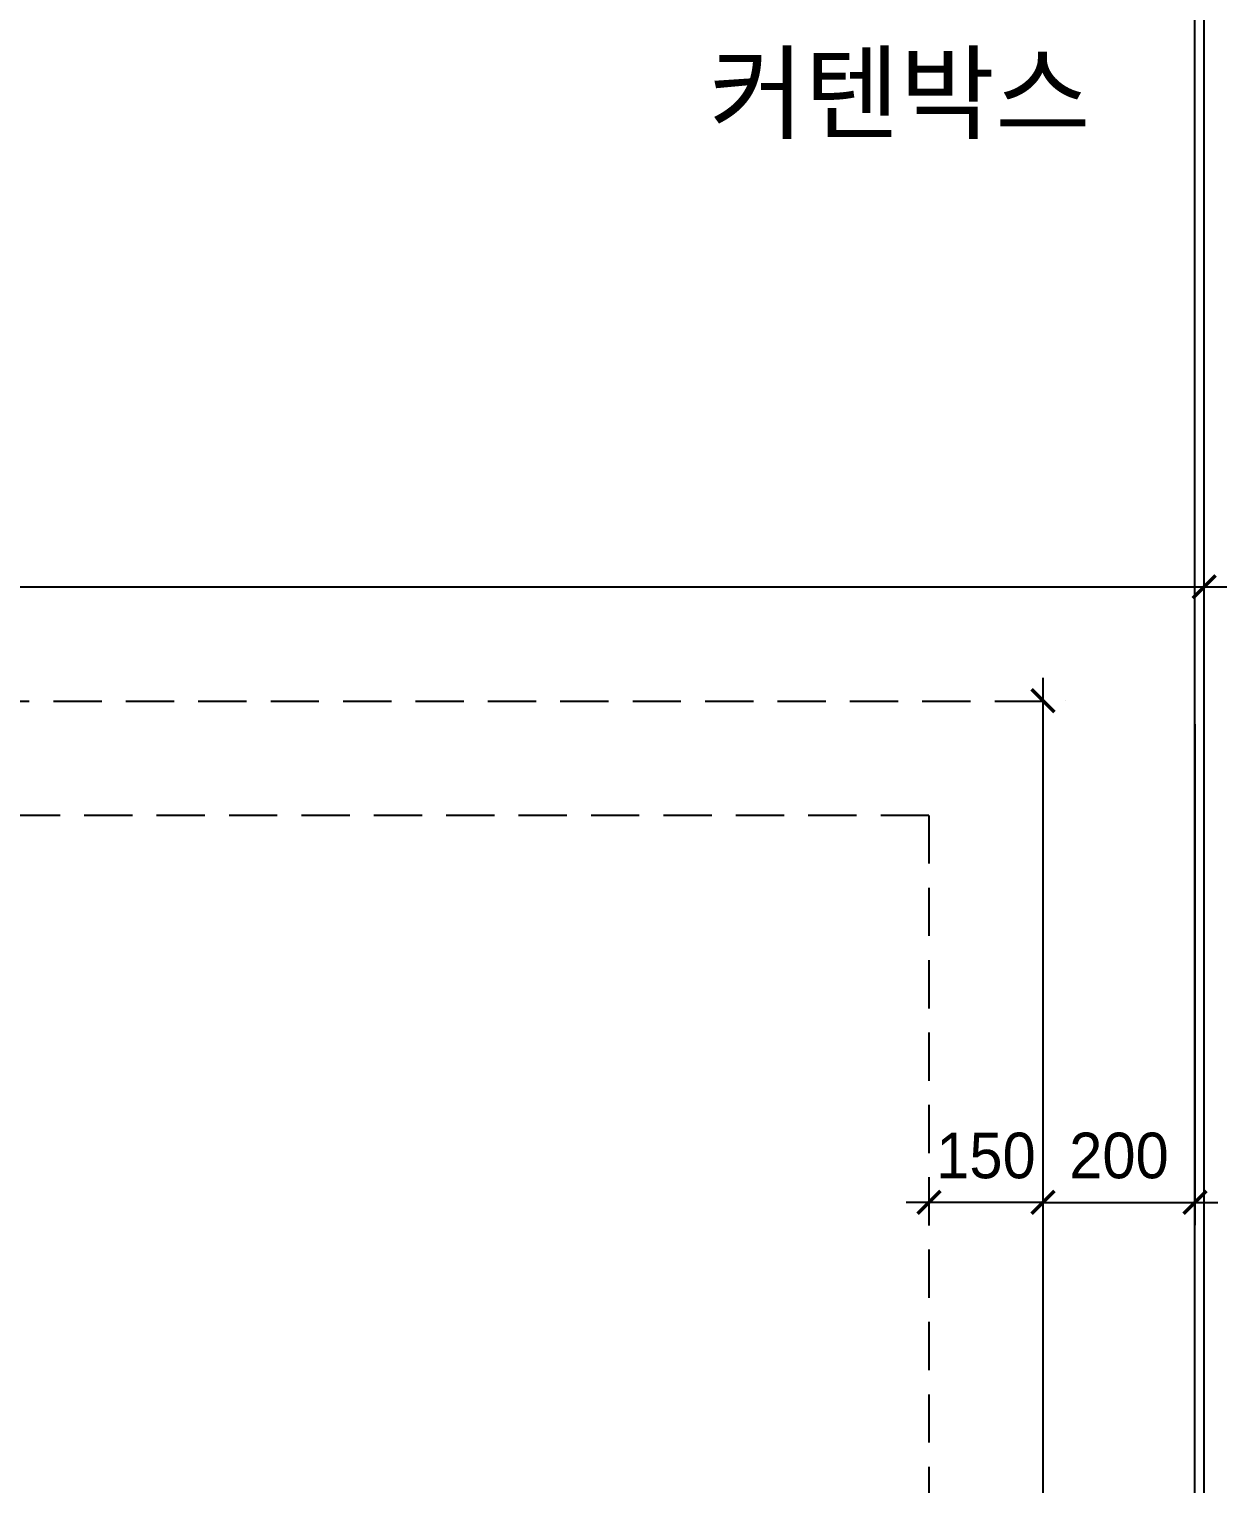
# Model space of a CAD drawing. Header units: millimetres. Extents: x -551172 to 232469, y -3435 to 261611.
# Drawn here: x 35856 to 37431, y 110029 to 111944 of the extents above; entities that cross this region are included whole.
import ezdxf

# ---------------------------------------------------------------- set-up
doc = ezdxf.new("R2010")
doc.units = ezdxf.units.MM
doc.header["$LTSCALE"] = 10
doc.header["$PDMODE"] = 3
doc.linetypes.add('HIDDEN', pattern=[9.525, 6.35, -3.175])
doc.layers.get('DEFPOINTS').update_dxf_attribs({"color": 248})
for name, color, linetype in [('06-FUR', 6, 'Continuous'), ('C-HAT', 251, 'Continuous'), ('F-FIN', 5, 'Continuous'), ('F-PAT', 250, 'Continuous'), ('도면층2', 2, 'Continuous')]:
    doc.layers.add(name, color=color, linetype=linetype)
doc.styles.add('HY 울릉도 L', font='')
doc.styles.add('코레일둥고', font='Korail_Round_Gothic_Medium.ttf')
doc.styles.get('HY 울릉도 L').set_extended_font_data('HY울릉도L')
doc.dimstyles.new('30', dxfattribs={"dimscale": 30, "dimtxt": 2, "dimasz": 1, "dimexe": 1, "dimexo": 1, "dimgap": 1, "dimtad": 1, "dimdec": 0, "dimrnd": 0.05, "dimdsep": 46, "dimlunit": 6, "dimtxsty": 'HY 울릉도 L', "dimblk": 'ARCHTICK', "dimcen": 2.5, "dimdle": 1, "dimclrd": 133, "dimclre": 133, "dimclrt": 30, "dimadec": 0, "dimazin": 0, "dimtfac": 1, "dimtdec": 0, "dimtix": 1, "dimtmove": 2, "dimatfit": 3, "dimldrblk": 'ARCHTICK', "dimfxl": 1, "dimlwd": -1, "dimlwe": -1, "dimarcsym": 0})

# ---------------------------------------------------------------- blocks, each defined once
blk = doc.blocks.new('_ArchTick')
at = {"color": 0, "linetype": 'ByBlock', "const_width": 0.15}
blk.add_lwpolyline([(-0.5, -0.5), (0.5, 0.5)], dxfattribs=at)
blk = doc.blocks.new('*D1541')
at = {"layer": '06-FUR', "color": 133, "transparency": 16777216}
for p, q in [((37389.4, 111029.3), (37389.4, 110370)), ((37189.4, 110400), (37159.4, 110400)), ((37189.4, 110400), (37389.4, 110400)), ((37389.4, 110400), (37419.4, 110400))]:
    blk.add_line(p, q, dxfattribs=at)
at = {"layer": 'DEFPOINTS', "color": 0, "transparency": 16777216}
for p in [(37389.4, 111059.3), (37189.4, 110400), (37389.4, 110400)]:
    blk.add_point(p, dxfattribs=at)
at = {"layer": '06-FUR', "color": 133, "transparency": 16777216, "xscale": 30, "yscale": 30, "zscale": 30}
blk.add_blockref('_ArchTick', (37189.4, 110400), dxfattribs=at)
at = {"layer": '06-FUR', "color": 133, "transparency": 16777216, "xscale": 30, "yscale": 30, "zscale": 30, "rotation": 180}
blk.add_blockref('_ArchTick', (37389.4, 110400), dxfattribs=at)
at = {"layer": '06-FUR', "color": 30, "transparency": 16777216, "insert": (37289.4, 110461.3), "char_height": 60, "attachment_point": 5, "style": 'HY 울릉도 L'}
blk.add_mtext('200', dxfattribs=at)
blk = doc.blocks.new('*D1525')
at = {"layer": '06-FUR', "color": 133, "transparency": 16777216}
for p, q in [((32601.4, 111089.3), (32601.4, 111240)), ((37401.4, 111089.3), (37401.4, 111240)), ((32571.4, 111210), (37431.4, 111210))]:
    blk.add_line(p, q, dxfattribs=at)
at = {"layer": 'DEFPOINTS', "color": 0, "transparency": 16777216}
for p in [(37401.4, 111210), (32601.4, 111059.3), (37401.4, 111059.3)]:
    blk.add_point(p, dxfattribs=at)
at = {"layer": '06-FUR', "color": 133, "transparency": 16777216, "xscale": 30, "yscale": 30, "zscale": 30, "rotation": 180}
blk.add_blockref('_ArchTick', (32601.4, 111210), dxfattribs=at)
at = {"layer": '06-FUR', "color": 133, "transparency": 16777216, "xscale": 30, "yscale": 30, "zscale": 30}
blk.add_blockref('_ArchTick', (37401.4, 111210), dxfattribs=at)
at = {"layer": '06-FUR', "color": 30, "transparency": 16777216, "insert": (35001.4, 111275.9), "char_height": 60, "attachment_point": 5, "style": 'HY 울릉도 L'}
blk.add_mtext('4,800', dxfattribs=at)
blk = doc.blocks.new('*D1421')
at = {"layer": '06-FUR', "color": 133, "transparency": 16777216}
for p, q in [((37189.4, 111090.3), (37189.4, 106955.3)), ((37219.4, 111060.3), (37219.4, 111060.3)), ((37219.4, 106985.3), (37219.4, 106985.3))]:
    blk.add_line(p, q, dxfattribs=at)
at = {"layer": 'DEFPOINTS', "color": 0, "transparency": 16777216}
for p in [(37189.4, 111060.3), (37189.4, 106985.3), (37189.4, 106985.3)]:
    blk.add_point(p, dxfattribs=at)
at = {"layer": '06-FUR', "color": 133, "transparency": 16777216, "xscale": 30, "yscale": 30, "zscale": 30}
for p, rotation in [((37189.4, 111060.3), 90), ((37189.4, 106985.3), 270)]:
    blk.add_blockref('_ArchTick', p, dxfattribs=dict(at, rotation=rotation))
at = {"layer": '06-FUR', "color": 30, "transparency": 16777216, "insert": (37123.4, 109022.8), "char_height": 60, "attachment_point": 5, "rotation": 90, "style": 'HY 울릉도 L'}
blk.add_mtext('4,075', dxfattribs=at)
blk = doc.blocks.new('*D1542')
at = {"layer": '06-FUR', "color": 133, "transparency": 16777216}
for p, q in [((37039.4, 110400), (37009.4, 110400)), ((37189.4, 110400), (37039.4, 110400)), ((37189.4, 110400), (37219.4, 110400))]:
    blk.add_line(p, q, dxfattribs=at)
at = {"layer": 'DEFPOINTS', "color": 0, "transparency": 16777216}
for p in [(37039.4, 110400), (37039.4, 110400), (37189.4, 110400)]:
    blk.add_point(p, dxfattribs=at)
at = {"layer": '06-FUR', "color": 133, "transparency": 16777216, "xscale": 30, "yscale": 30, "zscale": 30}
blk.add_blockref('_ArchTick', (37039.4, 110400), dxfattribs=at)
at = {"layer": '06-FUR', "color": 133, "transparency": 16777216, "xscale": 30, "yscale": 30, "zscale": 30, "rotation": 180}
blk.add_blockref('_ArchTick', (37189.4, 110400), dxfattribs=at)
at = {"layer": '06-FUR', "color": 30, "transparency": 16777216, "insert": (37114.4, 110461.3), "char_height": 60, "attachment_point": 5, "style": 'HY 울릉도 L'}
blk.add_mtext('150', dxfattribs=at)

msp = doc.modelspace()

# ---------------------------------------------------------------- linework, layer by layer
at = {"layer": 'F-FIN'}
msp.add_line((37389.4, 106997.3), (37389.4, 112103.3), dxfattribs=at)
at = {"layer": 'F-PAT', "color": 8, "linetype": 'HIDDEN'}
for p, q in [((37189.4, 111059.3), (32601.4, 111059.3)), ((37189.4, 111059.3), (37189.4, 106997.3)), ((37039.4, 110909.3), (32601.4, 110909.3)), ((37039.4, 110909.3), (37039.4, 106997.3))]:
    msp.add_line(p, q, dxfattribs=at)
at = {"layer": '도면층2'}
msp.add_line((37401.4, 106885.3), (37401.4, 112115.3), dxfattribs=at)

# ---------------------------------------------------------------- texts
at = {"layer": 'C-HAT', "style": '코레일둥고'}
msp.add_text('커텐박스', height=100, dxfattribs=at).set_placement((36750, 111810))

# ---------------------------------------------------------------- dimensions: what is measured, and where the dimension line sits
at = {"layer": '06-FUR'}
for base, p1, p2, picture, middle in [((37401.4, 111210), (32601.4, 111059.3), (37401.4, 111059.3), '*D1525', (35001.4, 111275.9)), ((37389.4, 110400), (37189.4, 110400), (37389.4, 111059.3), '*D1541', (37289.4, 110461.3)), ((37039.4, 110400), (37189.4, 110400), (37039.4, 110400), '*D1542', (37114.4, 110461.3))]:
    dim = msp.add_linear_dim(base=base, p1=p1, p2=p2, dimstyle='30', override={"dimfxl": 1.25}, dxfattribs=at)
    dim.commit()
    dim.dimension.update_dxf_attribs({"geometry": picture, "text_midpoint": middle})
dim = msp.add_linear_dim(base=(37189.4, 106985.3), p1=(37189.4, 111060.3), p2=(37189.4, 106985.3), angle=90, dimstyle='30', override={"dimfxl": 1.25}, dxfattribs=at)
dim.commit()
dim.dimension.update_dxf_attribs({"geometry": '*D1421', "text_midpoint": (37123.4, 109022.8)})

doc.saveas('drawing.dxf')
